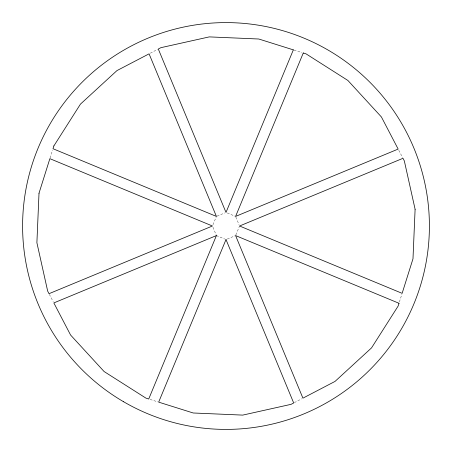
<?xml version="1.0" encoding="UTF-8"?>
<svg xmlns="http://www.w3.org/2000/svg" width="452" height="452" viewBox="0 0 452 452"><rect width="100%" height="100%" fill="white"/><g stroke="black" fill="none" stroke-linecap="round" stroke-linejoin="round"><path stroke-width="0.34" stroke-dasharray="2.26 1.69" d="M50.076 157.997L52.579 150.047M399.421 301.953L401.924 294.003M212.971 224.723L216.412 216.412M235.854 234.95L239.56 226M150.307 53.2L157.691 49.341M294.308 402.659L301.693 398.8M217.05 216.146L224.723 212.971M227.277 239.029L235.588 235.588M294.003 50.076L301.953 52.579M150.047 399.421L157.997 401.924M227.277 212.971L235.588 216.412M216.412 235.588L224.723 239.029M398.8 150.307L402.659 157.691M49.341 294.308L53.2 301.693M235.854 217.05L239.029 224.723M212.971 227.277L216.146 234.95"/><path stroke-width="0.68" d="M39.013 193.207L36.894 242.724L47.669 291.094L49.019 293.693L212.44 226L49.867 158.663L39.013 193.207M415.106 209.276L412.987 258.793L402.133 293.337L239.56 226L402.981 158.307L404.331 160.906L415.106 209.276M53.873 145.928L52.991 148.719L216.412 216.412L149.075 53.839L116.966 70.591L80.462 104.107L53.873 145.928M399.009 303.281L398.127 306.072L371.538 347.893L335.034 381.409L302.925 398.161L235.588 235.588L399.009 303.281M216.412 235.588L148.719 399.009L145.928 398.127L104.107 371.538L70.591 335.034L53.839 302.925L216.412 235.588M293.337 49.867L226 212.44L158.307 49.019L160.906 47.669L209.276 36.894L258.793 39.013L293.337 49.867M226 239.56L158.663 402.133L193.207 412.987L242.724 415.106L291.094 404.331L293.693 402.981L226 239.56M303.281 52.991L235.588 216.412L398.161 149.075L381.409 116.966L347.893 80.462L306.072 53.873L303.281 52.991M123.622 401.76A203.4 203.4 0 0 0 429.4 226.78A203.4 203.4 0 0 0 124.978 49.46A203.4 203.4 0 0 0 123.622 401.76"/></g></svg>
